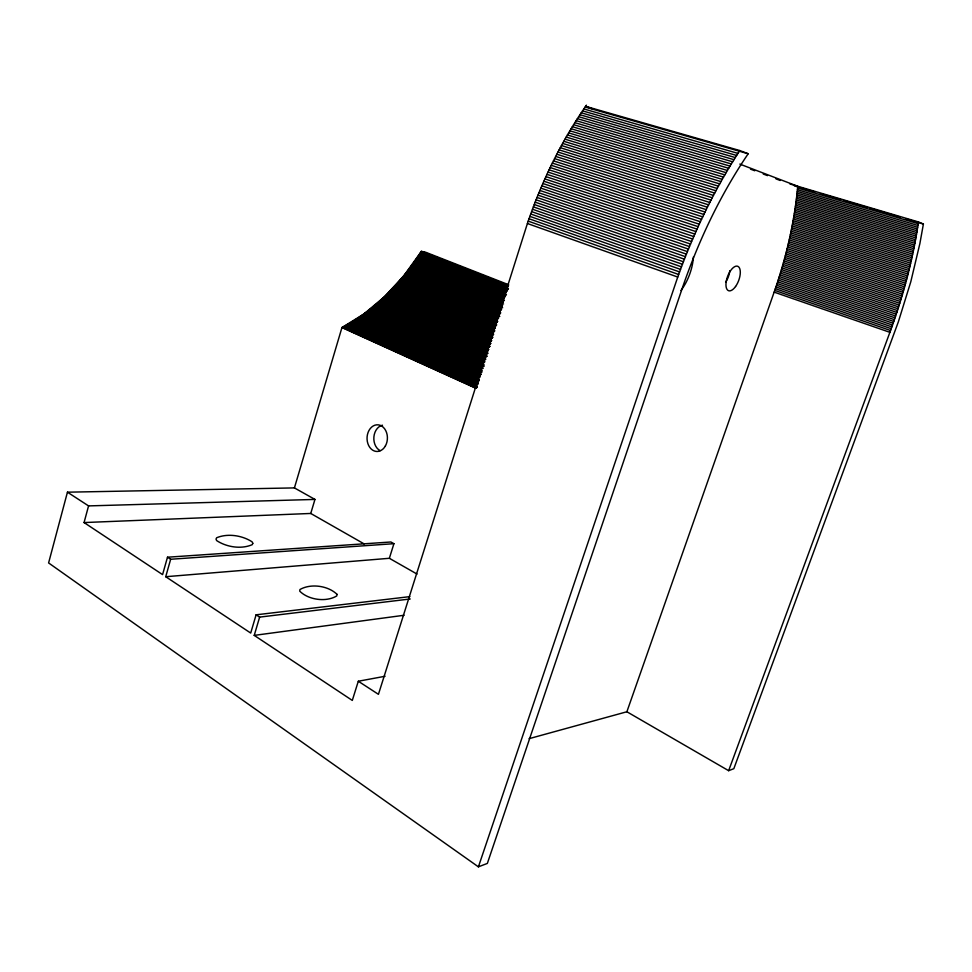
<?xml version="1.0" encoding="UTF-8"?>
<svg xmlns="http://www.w3.org/2000/svg" width="972" height="972" viewBox="0 0 972 972"><rect width="100%" height="100%" fill="white"/><g stroke="black" fill="none" stroke-linecap="round" stroke-linejoin="round"><path stroke-width="1.46" d="M529.072 738.671L626.879 711.759L774.149 292.135C786.105 257.945 794.476 222.394 797.757 186.284L739.813 164.086M626.879 711.759L728.648 770.687L889.89 332.327C903 296.594 912.987 259.646 918.467 221.956L789.908 183.963M918.467 221.956L923.4 224.046L919.877 243.547L910.813 281.71L898.347 321.853L733.824 768.694L728.648 770.687M67.445 492.184L88.561 505.902L84.066 522.559L310.748 513.459L314.952 499.426L294.419 487.908L67.445 492.184L48.6 562.934L478.406 866.842L487.349 863.415L682.016 288.963C698.261 241.372 719.948 195.433 748.185 153.746L739.813 150.551L585.63 106.337L593.588 109.253M393.915 543.688L170.659 559.264L165.726 576.712L389.359 558.293L393.915 543.688L390.89 541.987L167.488 557.211L162.579 574.61L84.066 522.559M409.856 596.626L256.11 614.814L250.703 633.051L165.726 576.712M294.419 487.908L341.95 327.552L363.893 313.956L384.645 296.569L404 275.513L421.35 251.371L425.408 252.149L508.684 284.76M385.07 676.269L358.303 681.238L352.301 700.423L254.227 635.384L259.646 617.111L410.233 598.971M586.456 105.158C561.099 141.426 541.647 181.655 527.407 223.511L378.436 694.324L358.303 681.238M478.406 866.842L677.739 277.044C693.619 232.758 714.031 189.965 739.813 150.551M254.227 635.384L404.109 615.264M88.561 505.902L314.952 499.426M585.144 107.041L748.185 153.746M583.832 108.937L737.967 153.382M582.532 110.857L736.63 155.471M581.232 112.788L735.294 157.561M579.944 114.732L733.969 159.675M578.656 116.689L732.645 161.802M577.38 118.657L731.321 163.952M576.117 120.65L730.008 166.115M794.416 185.907L814.706 191.909M820.502 193.622L840.792 199.625M843.696 200.475L866.878 207.34M869.782 208.19L900.218 217.193M906.013 218.907L923.4 224.046M797.599 187.985L918.2 223.718M574.853 122.654L728.696 168.278M797.441 189.686L917.945 225.48M573.589 124.671L727.396 170.477M797.271 191.387L917.665 227.254M797.089 193.088L917.386 229.015M572.338 126.7L726.096 172.676M796.894 194.801L917.106 230.801M571.099 128.741L724.796 174.887M796.7 196.514L916.803 232.575M796.493 198.227L916.499 234.361M569.871 130.795L723.508 177.123M796.287 199.94L916.195 236.135M796.056 201.666L915.879 237.921M568.644 132.872L722.232 179.358M795.837 203.379L915.551 239.72M567.417 134.95L720.957 181.618M795.594 205.104L915.223 241.506M566.214 137.052L719.693 183.89M795.351 206.829L914.883 243.304M795.096 208.555L914.531 245.102M565.011 139.154L718.429 186.174M794.841 210.292L914.178 246.9M794.561 212.018L913.814 248.698M563.809 141.28L717.178 188.471M794.294 213.755L913.449 250.509M562.63 143.406L715.927 190.779M794.003 215.492L913.073 252.307M793.711 217.23L912.684 254.117M561.452 145.545L714.687 193.088M793.407 218.967L912.295 255.928M560.285 147.708L713.46 195.421M793.103 220.705L911.894 257.738M792.788 222.442L911.493 259.548M559.119 149.87L712.233 197.766M792.459 224.192L911.08 261.371M557.977 152.045L711.006 200.123M792.131 225.929L910.667 263.181M791.791 227.679L910.242 265.004M556.835 154.232L709.803 202.48M791.451 229.416L909.804 266.814M555.692 156.431L708.6 204.861M791.087 231.166L909.367 268.637M790.734 232.916L908.917 270.459M554.575 158.63L707.409 207.243M790.358 234.665L908.468 272.281M553.457 160.854L706.219 209.636M789.981 236.403L908.006 274.104M789.604 238.152L907.544 275.927M552.351 163.077L705.04 212.042M789.203 239.902L907.07 277.749M788.814 241.651L906.584 279.572M551.258 165.313L703.874 214.46M788.401 243.401L906.098 281.394M550.176 167.561L702.707 216.878M787.988 245.151L905.612 283.216M787.563 246.9L905.102 285.039M549.107 169.821L701.553 219.308M787.138 248.65L904.604 286.874M548.038 172.08L700.411 221.75M786.7 250.399L904.082 288.696M786.263 252.149L903.571 290.519M546.981 174.353L699.281 224.204M785.813 253.899L903.037 292.341M545.936 176.625L698.151 226.658M785.352 255.648L902.514 294.176M784.89 257.398L901.967 295.998M544.903 178.921L697.033 229.125M784.416 259.147L901.421 297.821M543.883 181.217L695.928 231.591M783.942 260.885L900.874 299.643M783.456 262.634L900.315 301.466M542.874 183.514L694.834 234.07M782.958 264.384L899.756 303.288M782.46 266.121L899.185 305.111M541.866 185.822L693.741 236.56M781.95 267.871L898.602 306.933M540.882 188.143L692.659 239.051M781.439 269.609L898.019 308.756M780.917 271.346L897.435 310.578M539.897 190.463L691.602 241.554M780.394 273.096L896.84 312.401M538.925 192.796L690.533 244.057M779.86 274.833L896.233 314.211M779.325 276.57L895.625 316.034M537.978 195.129L689.488 246.572M778.779 278.296L895.018 317.844M537.03 197.462L688.455 249.087M778.22 280.033L894.398 319.654M777.661 281.771L893.778 321.465M536.094 199.807L687.423 251.614M777.09 283.496L893.147 323.275M535.171 202.164L686.402 254.142M776.519 285.221L892.503 325.085M775.935 286.947L891.859 326.896M534.26 204.521L685.406 256.669M775.352 288.672L891.215 328.706M533.361 206.878L684.409 259.208M774.757 290.397L890.559 330.504M774.149 292.135L889.89 332.327M532.474 209.247L683.413 261.747M531.599 211.617L682.441 264.287M530.736 213.986L681.481 266.838M529.886 216.367L680.534 269.39M529.047 218.749L679.586 271.941M528.221 221.13L678.663 274.493M527.407 223.511L677.739 277.044M750.518 169.152L754.758 170.768M763.239 174.012L767.491 175.628M775.972 178.872L780.212 180.488M421.35 251.371L507.238 285.039M421.24 251.541L508.526 285.768M420.949 252.003L508.222 286.254M420.657 252.465L507.931 286.74M420.366 252.914L507.627 287.226M420.062 253.376L507.323 287.7M419.77 253.826L508.429 288.733M419.479 254.287L508.125 289.219M419.175 254.737L506.412 289.146M418.883 255.186L507.518 290.178M418.58 255.648L507.214 290.652M418.276 256.098L506.898 291.126M417.984 256.547L506.594 291.6M417.681 256.997L506.291 292.074M417.377 257.446L505.975 292.548M417.073 257.896L505.671 293.022M416.769 258.333L505.355 293.495M416.466 258.783L506.448 294.528M416.162 259.232L506.145 295.002M415.846 259.67L504.419 294.905M415.542 260.119L505.513 295.938M415.238 260.557L505.209 296.411M414.935 261.006L504.893 296.873M414.619 261.444L504.577 297.347M414.315 261.881L504.261 297.809M413.999 262.331L503.946 298.27M413.683 262.768L503.63 298.732M413.379 263.205L503.302 299.194M413.064 263.643L504.395 300.226M412.748 264.08L504.079 300.688M412.432 264.505L502.354 300.579M412.116 264.943L503.435 301.612M411.8 265.38L503.107 302.073M411.484 265.806L502.791 302.523M411.168 266.243L502.463 302.985M410.852 266.668L503.545 304.005M410.536 267.106L501.819 303.896M410.208 267.531L501.491 304.358M409.892 267.956L502.573 305.378M409.564 268.394L502.245 305.828M409.248 268.819L501.917 306.277M408.92 269.244L501.588 306.727M408.605 269.669L502.67 307.747M408.276 270.082L500.932 307.626M407.948 270.508L500.604 308.075M407.633 270.933L501.673 309.096M407.304 271.358L501.345 309.546M406.976 271.771L501.017 309.995M406.648 272.196L500.677 310.433M406.32 272.61L500.349 310.882M405.992 273.023L500.021 311.332M405.664 273.448L499.681 311.769M405.324 273.861L500.75 312.79M404.996 274.274L500.41 313.227M404.668 274.687L500.082 313.664M404.328 275.1L499.742 314.102M404 275.513L499.401 314.539M403.672 275.914L499.061 314.977M403.331 276.327L498.733 315.414M402.991 276.741L499.79 316.435M402.663 277.142L498.053 316.289M402.323 277.555L497.713 316.726M401.983 277.956L498.77 317.735M401.643 278.357L498.429 318.16M401.302 278.77L498.089 318.597M400.974 279.171L497.737 319.023M400.634 279.572L497.397 319.448M400.282 279.972L497.057 319.885M399.942 280.373L496.704 320.31M399.601 280.762L497.761 321.319M399.261 281.163L497.421 321.744M398.921 281.564L497.069 322.169M398.569 281.953L496.728 322.583M398.228 282.354L496.376 323.008M397.876 282.743L496.024 323.433M397.536 283.144L495.671 323.858M397.183 283.532L496.728 324.855M396.843 283.921L496.376 325.268M396.491 284.31L496.024 325.693M396.139 284.699L495.671 326.106M395.798 285.088L495.319 326.519M395.446 285.476L494.967 326.944M395.094 285.853L494.614 327.357M394.741 286.242L495.21 328.159M394.389 286.631L494.857 328.572M394.037 287.007L494.493 328.986M393.684 287.384L494.141 329.387M393.332 287.773L493.788 329.8M392.967 288.149L494.821 330.796M392.615 288.526L494.469 331.197M392.263 288.903L494.104 331.61M391.91 289.279L493.752 332.011M391.546 289.656L493.387 332.412M391.194 290.033L493.023 332.813M390.829 290.397L492.67 333.214M390.477 290.774L493.703 334.21M390.112 291.138L493.339 334.611M389.748 291.515L492.974 335M389.395 291.879L492.61 335.401M389.031 292.244L492.257 335.802M388.666 292.621L491.893 336.19M388.302 292.985L492.913 337.175M387.937 293.35L492.549 337.576M387.573 293.714L492.184 337.964M387.208 294.066L491.82 338.353M386.844 294.431L491.455 338.754M386.479 294.795L491.091 339.143M386.115 295.148L490.714 339.532M385.75 295.512L491.747 340.504M385.374 295.865L491.382 340.893M385.009 296.217L491.006 341.281M384.645 296.569L490.641 341.658M384.268 296.922L490.265 342.047M383.904 297.274L489.9 342.423M383.527 297.626L490.921 343.395M383.162 297.979L490.544 343.784M382.786 298.331L490.18 344.161M382.409 298.671L489.803 344.538M382.045 299.024L489.426 344.914M381.668 299.364L489.062 345.291M381.291 299.704L490.082 346.263M380.915 300.056L489.706 346.64M380.538 300.397L489.329 347.004M380.161 300.737L488.952 347.381M379.785 301.077L488.576 347.745M379.408 301.417L488.199 348.122M379.031 301.745L487.823 348.486M378.655 302.085L488.843 349.446M378.278 302.426L488.454 349.811M377.901 302.754L488.078 350.175M377.525 303.082L487.701 350.54M377.136 303.422L487.324 350.904M376.759 303.75L487.835 351.657M376.383 304.078L487.458 352.01M375.994 304.406L487.069 352.374M375.617 304.734L488.078 353.322M375.228 305.062L486.304 353.079M374.852 305.378L485.927 353.443M374.463 305.706L486.936 354.391M374.074 306.022L486.547 354.744M373.698 306.35L486.17 355.096M373.309 306.666L487.166 356.056M372.92 306.982L486.778 356.408M372.531 307.298L485.004 356.153M372.142 307.614L486.012 357.101M371.754 307.93L485.623 357.441M371.365 308.245L485.235 357.793M370.976 308.549L484.858 358.133M370.587 308.865L485.854 359.081M370.198 309.181L485.465 359.421M369.81 309.485L485.077 359.762M369.421 309.789L484.688 360.102M369.032 310.092L484.299 360.442M368.631 310.396L483.91 360.782M368.242 310.7L484.907 361.718M367.853 311.004L484.518 362.058M367.452 311.307L484.129 362.386M367.064 311.611L483.74 362.714M366.675 311.903L483.351 363.054M366.274 312.206L482.95 363.382M365.885 312.498L483.947 364.318M365.484 312.79L483.558 364.646M365.083 313.081L483.169 364.974M364.694 313.385L484.165 365.909M364.293 313.664L483.764 366.225M363.893 313.956L481.978 365.934M363.504 314.248L482.975 366.869M363.103 314.539L482.586 367.197M362.702 314.819L482.185 367.513M362.301 315.11L483.181 368.437M361.9 315.39L482.246 368.522M361.499 315.669L481.845 368.838M361.098 315.949L481.444 369.141M360.697 316.228L481.055 369.457M360.296 316.507L482.039 370.381M359.895 316.787L481.638 370.697M359.494 317.054L481.237 371M359.093 317.334L482.221 371.924M358.68 317.601L480.447 371.608M358.279 317.88L480.047 371.912M357.878 318.148L481.031 372.835M357.477 318.415L480.63 373.139M357.064 318.682L480.229 373.442M356.663 318.95L481.213 374.354M356.25 319.217L480.812 374.657M355.849 319.484L480.411 374.949M355.436 319.739L480.01 375.241M355.035 320.007L479.609 375.544M354.622 320.262L479.196 375.836M354.221 320.517L480.18 376.747M353.808 320.772L479.779 377.039M353.395 321.027L479.378 377.318M352.994 321.282L478.977 377.61M352.581 321.538L478.564 377.901M352.168 321.793L478.163 378.181M351.755 322.036L479.147 379.092M351.354 322.291L478.734 379.372M350.941 322.534L478.333 379.651M350.528 322.777L479.318 380.55M350.114 323.032L478.904 380.83M349.701 323.275L477.118 380.489M349.288 323.518L478.09 381.389M348.875 323.749L477.689 381.656M348.462 323.992L478.09 382.3M348.049 324.235L477.677 382.567M347.636 324.466L477.276 382.834M347.223 324.697L478.236 383.733M346.81 324.94L477.835 384.001M346.384 325.17L477.422 384.268M345.971 325.401L477.021 384.523M345.558 325.632L476.608 384.791M345.145 325.851L476.195 385.058M344.72 326.082L477.167 385.945M344.307 326.313L476.766 386.2M343.894 326.531L476.353 386.455M343.468 326.75L477.325 387.342M343.055 326.969L476.912 387.597M342.63 327.187L475.126 387.221M342.217 327.406L476.086 388.107M341.95 327.552L475.83 388.265M310.748 513.459L364.196 543.931M389.359 558.293L417.037 574.063M167.488 557.211L170.659 559.264M256.11 614.814L259.646 617.111M729.814 270.69A13.001 5.966 -69.5 0 1 725.622 282.281M693.376 257.045A33.303 16.196 -69.6 0 1 680.935 290.519M380.137 450.644A13.268 10.157 -88.4 0 1 373.892 436.902A13.268 10.157 -88.4 0 1 382.494 425.201M336.944 594.269L336.834 595.872C326.24 602.421 308.452 599.979 299.728 591.146L299.947 589.53C310.712 583.273 328.026 585.618 336.944 594.269M252.805 543.312L252.27 544.648C241.214 549.472 226.585 547.163 216.635 540.578L216.015 539.083L216.671 537.747C227.764 533.154 242.125 535.365 252.1 541.829L252.805 543.312M735.561 286.509A13.061 5.917 -69.5 0 0 737.772 266.292A13.061 5.917 -69.5 0 0 726.06 282.694A13.061 5.917 -69.5 0 0 735.561 286.509M385.41 445.929A13.341 10.182 -88.4 0 0 378.4 424.861A13.341 10.182 -88.4 0 0 367.878 443.621A13.341 10.182 -88.4 0 0 385.41 445.929"/></g></svg>
